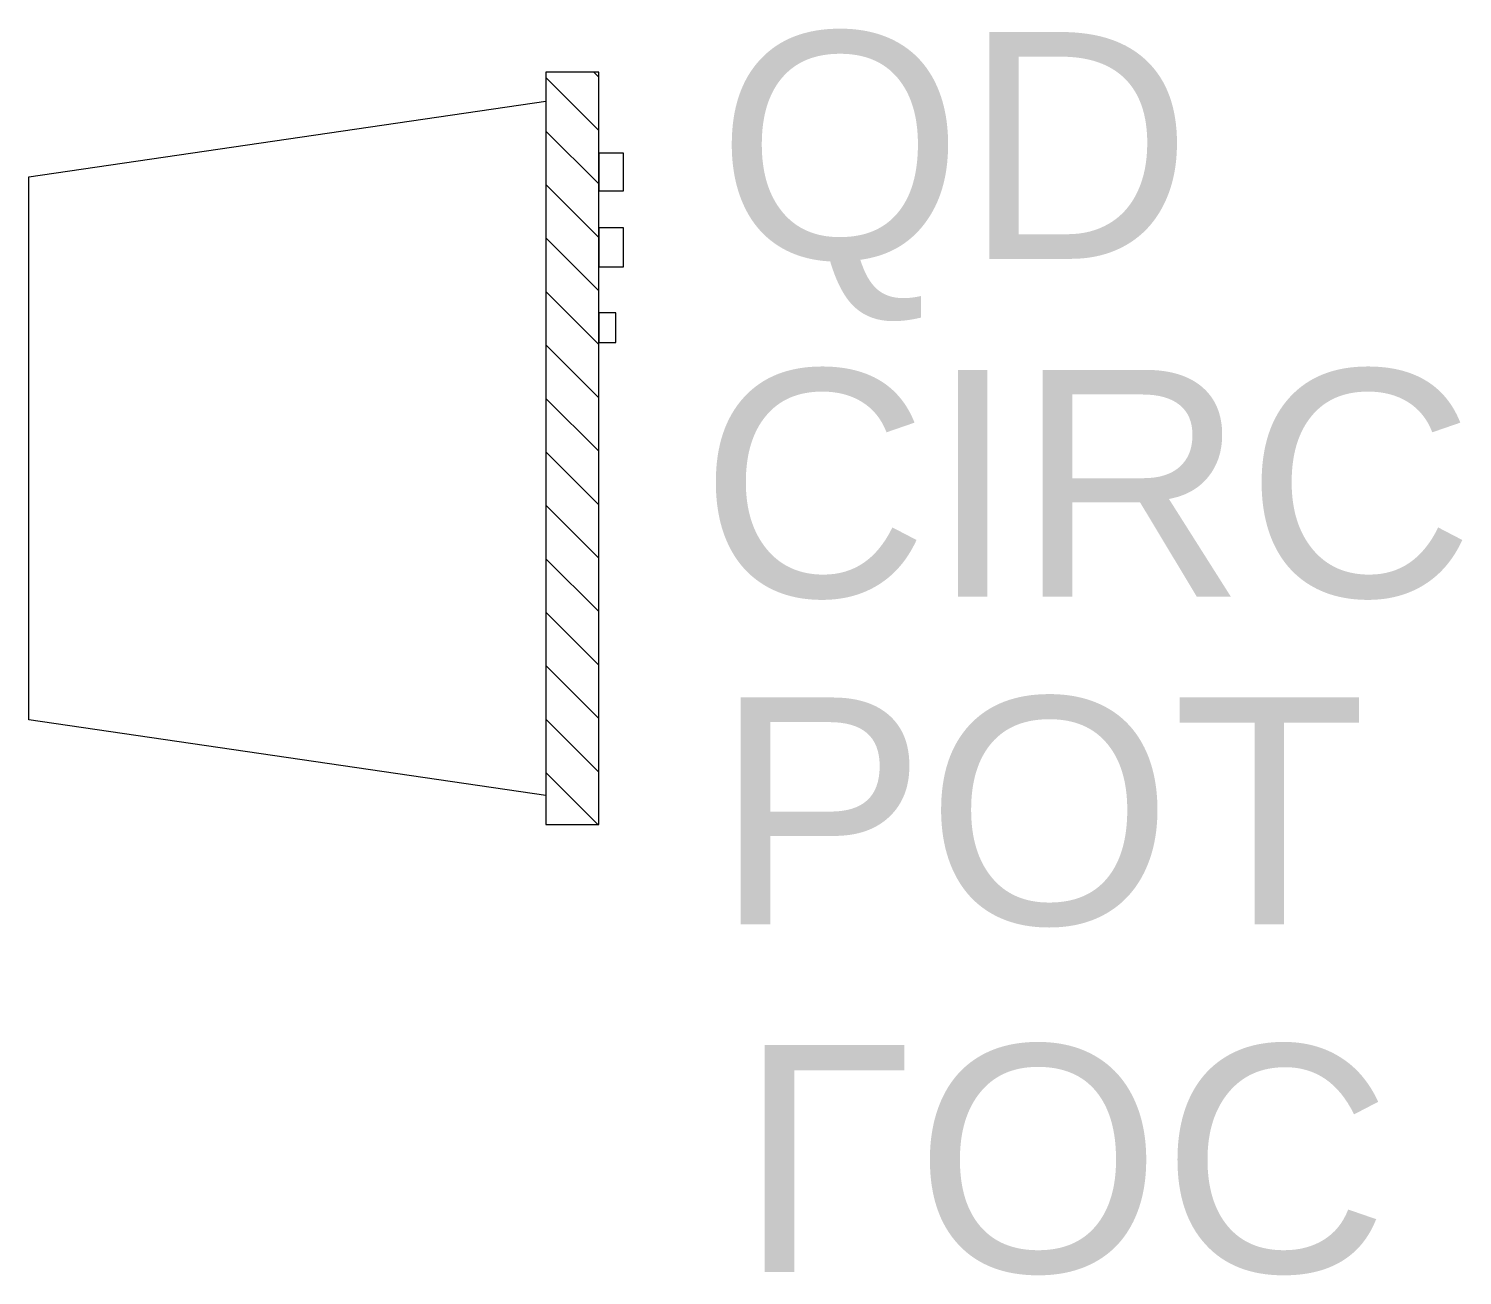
# Model space of a CAD drawing. Header units: millimetres. Extents: x 142.378 to 143.326, y 156.91 to 157.734.
import ezdxf

# ---------------------------------------------------------------- set-up
doc = ezdxf.new("R2010")
doc.units = ezdxf.units.MM
doc.header["$LTSCALE"] = 0.05
for name, color, linetype in [('021', 1, 'Continuous'), ('025', 2, 'Continuous'), ('CIRC 05', 5, 'Continuous')]:
    doc.layers.add(name, color=color, linetype=linetype)
doc.styles.get("Standard").update_dxf_attribs({"font": 'ARIAL.TTF'})

msp = doc.modelspace()

# ---------------------------------------------------------------- texts
at = {"layer": '021', "flags": 1}
for tag, p, s in [('QD', (142.83278, 157.58219), '1'), ('CIRC', (142.82153, 157.35878), '1'), ('POT', (142.83143, 157.14211), '2400')]:
    msp.add_attdef(tag, p, s, height=0.15, dxfattribs=at)
at = {"layer": '021', "text_generation_flag": 4, "flags": 1}
msp.add_attdef('LOC', (142.84724, 157.06218), '', height=0.15, dxfattribs=at)

# ---------------------------------------------------------------- wipeouts: each hides what was drawn before it
msp.add_wipeout([(142.37786, 157.63643), (142.71972, 157.68643), (142.71972, 157.70571), (142.75472, 157.70571), (142.75472, 157.20808), (142.71972, 157.20808), (142.71972, 157.22735), (142.37786, 157.27735)]).dxf.layer = '021'

# ---------------------------------------------------------------- next in the draw order: linework, layer by layer
at = {"layer": '021'}
for p, q in [((142.71972, 157.70208), (142.75472, 157.66707)), ((142.71972, 157.66672), (142.75472, 157.63172)), ((142.71972, 157.63137), (142.75472, 157.59636)), ((142.71972, 157.59601), (142.75472, 157.56101)), ((142.71972, 157.56065), (142.75472, 157.52565)), ((142.71972, 157.5253), (142.75472, 157.49029)), ((142.71972, 157.48994), (142.75472, 157.45494)), ((142.71972, 157.45459), (142.75472, 157.41958)), ((142.71972, 157.41923), (142.75472, 157.38423)), ((142.71972, 157.38388), (142.75472, 157.34887)), ((142.71972, 157.34852), (142.75472, 157.31352)), ((142.71972, 157.31317), (142.75472, 157.27816)), ((142.71972, 157.27781), (142.75472, 157.24281)), ((142.71972, 157.24246), (142.75409, 157.20808))]:
    msp.add_line(p, q, dxfattribs=at)
at = {"layer": '025'}
for points in [[(142.71972, 157.70571), (142.71972, 157.20808), (142.75472, 157.20808), (142.75472, 157.70571)], [(142.37786, 157.27735), (142.37786, 157.63643), (142.71972, 157.68643), (142.71972, 157.22735)], [(142.75472, 157.65212), (142.75472, 157.62713), (142.7711, 157.62713), (142.7711, 157.65212)], [(142.75472, 157.60277), (142.75472, 157.57681), (142.7711, 157.57681), (142.7711, 157.60277)], [(142.75472, 157.54648), (142.75472, 157.52678), (142.76597, 157.52678), (142.76597, 157.54648)]]:
    msp.add_lwpolyline(points, close=True, dxfattribs=at)
at = {"layer": 'CIRC 05'}
msp.add_line((142.75144, 157.70571), (142.75472, 157.70243), dxfattribs=at)

doc.saveas('drawing.dxf')
